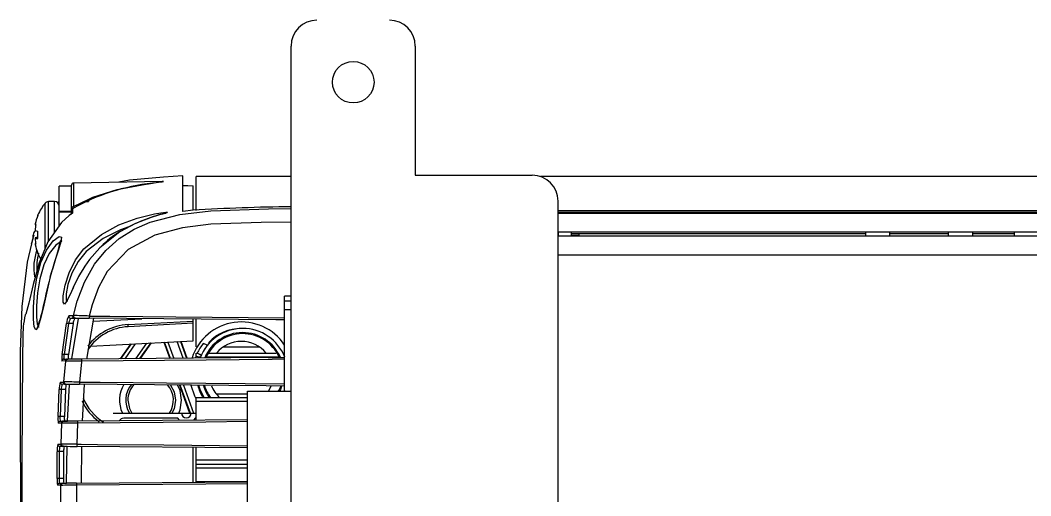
# Model space of a CAD drawing. Header units: inches. Extents: x 5 to 105, y 0 to 80.
# Drawn here: x 4.782 to 9.662, y 40.827 to 43.127 of the extents above; entities that cross this region are included whole.
import ezdxf

# ---------------------------------------------------------------- set-up
doc = ezdxf.new("R2010")
doc.units = ezdxf.units.IN
doc.header["$MEASUREMENT"] = 0

msp = doc.modelspace()

# ---------------------------------------------------------------- linework, layer by layer
for p, q in [((6.09, 38.2017), (6.09, 43.0017)), ((6.69, 43.0017), (6.69, 42.3767)), ((5.5667, 42.3736), (5.4745, 42.3675)), ((5.5667, 42.2012), (5.5667, 42.3736)), ((6.09, 42.3702), (5.6317, 42.3702)), ((5.6317, 42.2065), (5.6317, 42.3702)), ((6.69, 42.3767), (7.2544, 42.3767)), ((80.584, 42.3702), (7.2941, 42.3702)), ((5.03, 42.3242), (4.9702, 42.3242)), ((4.9702, 42.1327), (4.9702, 42.3242)), ((5.03, 42.1864), (5.03, 42.3293)), ((5.4679, 42.3468), (5.0398, 42.3393)), ((5.0398, 42.3393), (5.0398, 42.2251)), ((5.6167, 42.2076), (5.6167, 42.3264)), ((5.0398, 42.2251), (5.1139, 42.2617)), ((4.9023, 42.0219), (4.9023, 42.2412)), ((4.9482, 42.2491), (4.9191, 42.2491)), ((4.9191, 42.0598), (4.9191, 42.2491)), ((4.9482, 42.1011), (4.9482, 42.2491)), ((4.9702, 42.2501), (4.9622, 42.2438)), ((5.0371, 42.2194), (5.0371, 42.2165)), ((5.1121, 42.2548), (5.1121, 42.2538)), ((5.1121, 42.2521), (5.1121, 42.2494)), ((7.3794, 37.4517), (7.3794, 42.2517)), ((4.8675, 42.1826), (4.8675, 42.1849)), ((4.9702, 42.2039), (5.03, 42.2039)), ((5.03, 42.1977), (4.9702, 42.1977)), ((5.6167, 42.2076), (5.5667, 42.2012)), ((7.3794, 42.2065), (80.584, 42.2065)), ((80.584, 42.1965), (7.3794, 42.1965)), ((80.584, 42.1917), (7.3794, 42.1917)), ((8.8634, 42.1954), (8.8634, 42.1917)), ((8.9816, 42.1954), (8.8634, 42.1954)), ((8.9816, 42.1917), (8.9816, 42.1954)), ((9.2634, 42.1954), (9.2634, 42.1917)), ((9.3816, 42.1954), (9.2634, 42.1954)), ((9.3816, 42.1917), (9.3816, 42.1954)), ((4.8537, 42.139), (4.8539, 42.139)), ((4.8544, 42.1413), (4.8541, 42.1413)), ((4.856, 42.112), (4.8483, 42.0994)), ((4.854, 42.1131), (4.8537, 42.1131)), ((4.8537, 42.0728), (4.8675, 42.0731)), ((4.8675, 42.0751), (4.8541, 42.0739)), ((4.8675, 42.0723), (4.8541, 42.0711)), ((4.8675, 42.0711), (4.8675, 42.107)), ((11.1928, 42.1017), (7.3794, 42.1017)), ((7.3794, 42.0948), (7.3817, 42.0948)), ((7.3817, 42.0848), (7.3794, 42.0848)), ((7.3794, 42.0842), (11.1127, 42.0842)), ((7.3817, 42.0842), (7.3817, 42.1017)), ((7.4447, 42.0842), (7.4447, 42.1017)), ((7.4447, 42.0948), (7.4817, 42.0948)), ((7.4817, 42.0848), (7.4447, 42.0848)), ((7.4817, 42.0842), (7.4817, 42.0954)), ((7.4817, 42.0954), (8.8634, 42.0954)), ((8.8634, 42.1017), (8.8634, 42.0842)), ((8.9816, 42.0842), (8.9816, 42.1017)), ((8.9816, 42.0954), (9.2634, 42.0954)), ((9.2634, 42.1017), (9.2634, 42.0842)), ((9.3816, 42.0842), (9.3816, 42.1017)), ((9.3816, 42.0954), (9.5819, 42.0954)), ((9.5819, 42.1017), (9.5819, 42.0842)), ((4.8571, 42.046), (4.8537, 42.0454)), ((4.8537, 42.0443), (4.8573, 42.0449)), ((4.8675, 41.9984), (4.8675, 41.9997)), ((11.1434, 41.9899), (7.3794, 41.9899)), ((6.09, 41.7919), (6.0587, 41.7919)), ((6.0587, 41.332), (6.0587, 41.7919)), ((6.09, 41.7682), (6.0587, 41.7682)), ((6.09, 41.7267), (6.0587, 41.7267)), ((5.045, 41.6842), (5.0259, 41.6845)), ((5.0311, 41.4883), (5.0634, 41.6839)), ((5.0358, 41.6983), (5.0354, 41.6965)), ((5.0634, 41.6839), (5.045, 41.6842)), ((5.0483, 41.6859), (5.0455, 41.6859)), ((5.136, 41.6851), (5.1017, 41.4876)), ((5.1335, 41.6707), (5.3689, 41.683)), ((5.6167, 41.5767), (5.6167, 41.6809)), ((5.6317, 41.5467), (5.6317, 41.6807)), ((4.984, 41.5106), (5.0059, 41.6605)), ((5.0155, 41.6593), (4.9937, 41.5102)), ((5.0372, 41.6593), (5.0149, 41.5102)), ((5.0372, 41.6593), (5.0155, 41.6593)), ((5.3033, 41.6544), (5.6167, 41.6708)), ((5.6167, 41.6608), (5.3036, 41.6444)), ((5.8561, 41.6359), (5.8501, 41.6359)), ((5.1213, 41.5507), (5.6167, 41.5767)), ((5.3147, 41.5608), (5.2645, 41.489)), ((5.2684, 41.4891), (5.3188, 41.561)), ((5.3378, 41.562), (5.2868, 41.4892)), ((5.3404, 41.4897), (5.3931, 41.5649)), ((5.4121, 41.5659), (5.3588, 41.4899)), ((5.3627, 41.4899), (5.4161, 41.5661)), ((5.4755, 41.5693), (5.5039, 41.4911)), ((5.5073, 41.4912), (5.4788, 41.5694)), ((5.4945, 41.5702), (5.5232, 41.4913)), ((5.5695, 41.4917), (5.5401, 41.5726)), ((5.5557, 41.5735), (5.5854, 41.4918)), ((5.5888, 41.4919), (5.559, 41.5736)), ((5.6866, 41.5557), (5.666, 41.5636)), ((5.6922, 41.5684), (5.6978, 41.5684)), ((5.6963, 41.5667), (5.6922, 41.5684)), ((5.7628, 41.5467), (5.9375, 41.5467)), ((4.9927, 41.4876), (5.0096, 41.4879)), ((5.0149, 41.5102), (4.9937, 41.5102)), ((5.0096, 41.4879), (5.0311, 41.4883)), ((5.0096, 41.4868), (5.0121, 41.4868)), ((5.9795, 41.4953), (5.0783, 41.4874)), ((5.651, 41.4937), (5.6311, 41.5012)), ((5.6317, 41.5167), (5.6375, 41.5167)), ((5.6317, 41.501), (5.6317, 41.5167)), ((5.6372, 41.516), (5.6571, 41.5084)), ((5.639, 41.5152), (5.6372, 41.516)), ((5.6517, 41.5092), (5.639, 41.5152)), ((5.6522, 41.4967), (5.643, 41.4967)), ((5.6535, 41.5084), (5.6517, 41.5092)), ((5.6565, 41.5071), (5.6532, 41.5084)), ((5.6532, 41.5084), (5.6535, 41.5084)), ((6.0283, 41.4967), (5.6799, 41.4967)), ((5.6903, 41.5167), (6.0176, 41.5167)), ((5.9795, 41.4953), (6.0587, 41.496)), ((6.0507, 41.5167), (6.0587, 41.5167)), ((4.9998, 41.479), (4.9829, 41.4786)), ((4.9998, 41.479), (4.9997, 41.4779)), ((4.9647, 41.2106), (4.9703, 41.3404)), ((4.9801, 41.3403), (4.9745, 41.2108)), ((5.0011, 41.3404), (4.9801, 41.3403)), ((5.0005, 41.3657), (4.9847, 41.3659)), ((4.9908, 41.3774), (4.9907, 41.3764)), ((5.0011, 41.3404), (4.9954, 41.2108)), ((5.02, 41.3653), (5.0005, 41.3657)), ((5.0031, 41.3666), (5.0007, 41.3666)), ((5.0111, 41.1882), (5.02, 41.3653)), ((5.0905, 41.3658), (5.0813, 41.1878)), ((5.551, 41.3618), (5.6002, 41.2267)), ((5.6036, 41.2267), (5.5544, 41.3617)), ((5.5704, 41.3616), (5.6195, 41.2267)), ((5.9807, 41.332), (5.9939, 41.3569)), ((6.0254, 41.332), (6.0273, 41.336)), ((6.0273, 41.336), (6.0312, 41.336)), ((6.04, 41.3563), (6.03, 41.332)), ((6.0397, 41.3414), (6.0336, 41.332)), ((6.0431, 41.3575), (6.0397, 41.3414)), ((5.6317, 41.1926), (5.6317, 41.3025)), ((5.6317, 41.3025), (5.8794, 41.3025)), ((5.729, 41.3192), (5.8794, 41.3192)), ((5.8794, 39.1213), (5.8794, 41.332)), ((5.8794, 41.332), (6.09, 41.332)), ((5.8794, 41.2825), (5.6317, 41.2825)), ((4.9954, 41.2108), (4.9745, 41.2108)), ((4.9756, 41.1876), (4.9906, 41.1878)), ((4.9906, 41.1878), (5.0111, 41.1882)), ((4.9906, 41.187), (4.993, 41.1871)), ((5.8794, 41.1948), (5.0592, 41.1877)), ((5.2317, 41.2267), (5.6317, 41.2267)), ((5.5432, 41.2017), (5.2817, 41.2017)), ((5.5515, 41.1919), (5.5432, 41.2017)), ((5.6262, 41.2017), (5.6182, 41.1925)), ((5.6317, 41.2017), (5.6262, 41.2017)), ((4.9805, 41.0765), (4.9831, 41.1774)), ((4.9807, 41.1782), (4.9807, 41.1774)), ((5.0587, 41.1782), (5.0562, 41.0761)), ((4.9601, 40.9108), (4.9611, 41.0401)), ((4.9709, 41.0404), (4.9699, 40.9111)), ((4.9918, 41.0404), (4.9709, 41.0404)), ((4.988, 41.0655), (4.9736, 41.0658)), ((4.9782, 41.0765), (4.9782, 41.0758)), ((5.0081, 41.0652), (4.988, 41.0655)), ((4.9904, 41.0663), (4.9881, 41.0663)), ((4.9918, 41.0404), (4.9907, 40.9111)), ((5.0062, 40.8881), (5.0081, 41.0652)), ((5.8794, 41.0585), (5.0566, 41.0657)), ((5.0782, 41.0655), (5.0763, 40.8878)), ((5.6167, 40.8925), (5.6167, 41.0608)), ((5.6317, 40.8926), (5.6317, 41.0607)), ((5.6317, 41.0002), (5.8794, 41.0002)), ((5.6317, 40.9802), (5.8794, 40.9802)), ((5.8794, 40.9602), (5.6317, 40.9602)), ((4.9907, 40.9111), (4.9699, 40.9111)), ((5.0545, 40.8876), (5.8794, 40.8948)), ((5.6317, 40.8958), (5.8794, 40.8958)), ((4.9718, 40.8875), (4.9859, 40.8877)), ((4.976, 40.8778), (4.976, 40.8771)), ((4.978, 40.7763), (4.9783, 40.8771)), ((4.9859, 40.8877), (5.0062, 40.8881)), ((4.986, 40.887), (4.9882, 40.887)), ((5.054, 40.878), (5.0537, 40.7759))]:
    msp.add_line(p, q)
at = {"flags": 128}
for points in [[(5.4745, 42.3675), (5.3106, 42.3524), (5.2581, 42.3431)], [(5.1139, 42.2617), (5.133, 42.2712), (5.2499, 42.3073), (5.3708, 42.3311), (5.4116, 42.3373), (5.4378, 42.341), (5.4611, 42.3443), (5.4683, 42.3455), (5.4718, 42.3462), (5.4724, 42.3465), (5.4717, 42.3467), (5.4713, 42.3468), (5.4685, 42.3468)], [(5.4523, 42.346), (5.4564, 42.3463), (5.4682, 42.3468), (5.4721, 42.3468), (5.4732, 42.3465), (5.4726, 42.3462), (5.4691, 42.3455), (5.4619, 42.3443), (5.4387, 42.3409), (5.4201, 42.3382)], [(5.5667, 42.3273), (5.5917, 42.3268), (5.6167, 42.3264)], [(5.03, 42.2197), (5.0302, 42.2207), (5.0307, 42.2217), (5.0316, 42.2226), (5.0328, 42.2235), (5.0343, 42.2241), (5.036, 42.2246), (5.0379, 42.2249), (5.0398, 42.2251)], [(5.0387, 41.6982), (5.0576, 41.7672), (5.0928, 41.86), (5.1411, 41.9465), (5.1955, 42.0137), (5.2605, 42.0709), (5.3319, 42.1153), (5.409, 42.1494), (5.5534, 42.1878), (5.7021, 42.2054), (5.9811, 42.2147), (6.09, 42.2156)], [(5.0343, 42.1934), (5.0183, 42.1814), (4.9818, 42.1486)], [(4.9922, 41.759), (4.9898, 41.7623), (4.9901, 41.7943), (4.9986, 41.8446), (5.0177, 41.9051), (5.049, 41.9671), (5.0899, 42.0208), (5.1738, 42.0911), (5.2585, 42.1368), (5.3464, 42.1689), (5.4301, 42.1896), (5.4603, 42.1949), (5.4857, 42.1982), (5.4924, 42.1985), (5.4935, 42.1976)], [(5.4935, 42.1976), (5.4894, 42.1958), (5.4751, 42.1915), (5.4144, 42.1731), (5.338, 42.1433), (5.2624, 42.1029), (5.1739, 42.0322)], [(4.9818, 42.1486), (4.9148, 42.0541), (4.8734, 41.9525), (4.8447, 41.8482), (4.8237, 41.7577), (4.8086, 41.7055), (4.8067, 41.7017)], [(5.3059, 42.1268), (5.2661, 42.1134), (5.1822, 42.0717), (5.1008, 42.0083), (5.0612, 41.96), (5.031, 41.9039), (5.0124, 41.8487), (5.0041, 41.8026), (5.0039, 41.7731), (5.0095, 41.766)], [(6.09, 42.1492), (5.9451, 42.1479), (5.7033, 42.1396), (5.5657, 42.1231), (5.4324, 42.0871), (5.3036, 42.0179), (5.2027, 41.9111), (5.1603, 41.8338), (5.1295, 41.751), (5.1144, 41.6962)], [(4.844, 42.0865), (4.8465, 42.0864), (4.8475, 42.0864)], [(4.919, 41.8509), (4.9086, 41.8061), (4.8925, 41.7342), (4.8787, 41.6769), (4.8668, 41.6406), (4.8569, 41.6291), (4.8496, 41.6435), (4.8455, 41.6816), (4.8456, 41.7387), (4.851, 41.8077), (4.8626, 41.8812), (4.8824, 41.9542), (4.9091, 42.0147), (4.941, 42.0595), (4.9705, 42.0814), (4.981, 42.077), (4.9787, 42.0544), (4.9667, 42.0164), (4.9481, 41.9589), (4.9274, 41.8848), (4.919, 41.8509)], [(4.8475, 42.0864), (4.8464, 42.0818), (4.8463, 42.0799)], [(4.8364, 42.0452), (4.8157, 41.9572), (4.7897, 41.7422), (4.7822, 41.5251), (4.7821, 41.3078), (4.7841, 40.669), (4.7843, 40.4589)], [(4.9843, 42.057), (4.9822, 42.0578), (4.9536, 42.0387), (4.9225, 41.9985), (4.8965, 41.9435), (4.877, 41.8766), (4.8655, 41.8088), (4.8602, 41.7448), (4.8601, 41.6919), (4.8642, 41.6564), (4.8715, 41.643), (4.8721, 41.6437)], [(5.1739, 42.0322), (5.166, 42.0259), (5.1172, 41.9698)], [(5.0386, 41.8337), (5.0282, 41.8119), (5.0085, 41.7704), (4.9961, 41.7537), (4.9922, 41.759)], [(5.0383, 41.8339), (5.029, 41.814), (5.0153, 41.7845), (5.0066, 41.7682), (5.0029, 41.7628), (5.0035, 41.7631)], [(5.0358, 41.6983), (5.0371, 41.6983), (5.0387, 41.6982)], [(5.1144, 41.6962), (5.1343, 41.696), (5.2142, 41.6953), (5.5337, 41.6925), (6.0587, 41.6879)], [(6.0587, 41.677), (6.016, 41.6774), (5.1148, 41.6853)], [(6.0587, 41.4867), (5.9988, 41.4862), (5.6793, 41.4834), (5.0779, 41.4781)], [(5.6311, 41.5012), (5.6287, 41.4946), (5.628, 41.4925)], [(4.9932, 41.3773), (5.0023, 41.4778), (5.0023, 41.4779)], [(5.0023, 41.4779), (5.0011, 41.4779), (4.9997, 41.4779)], [(5.0779, 41.4781), (5.0775, 41.4746), (5.0687, 41.3766)], [(4.9749, 41.3766), (4.9763, 41.3766), (4.9813, 41.3765), (4.9907, 41.3764)], [(4.9908, 41.3774), (4.9919, 41.3774), (4.9932, 41.3773)], [(5.0687, 41.3766), (5.0887, 41.3764), (5.1686, 41.3757), (5.4881, 41.3729), (6.0587, 41.3679)], [(6.0587, 41.3573), (5.9704, 41.3581), (5.0692, 41.366)], [(5.507, 41.3624), (5.5247, 41.3303), (5.5319, 41.2892)], [(5.5617, 41.2892), (5.5544, 41.3355), (5.5422, 41.3632)], [(5.6317, 41.2958), (5.6252, 41.3084), (5.6068, 41.3603)], [(5.6702, 41.3025), (5.6533, 41.3361), (5.6452, 41.3603)], [(6.0594, 41.3376), (6.0585, 41.3352), (6.0572, 41.332)], [(5.3015, 41.2892), (5.309, 41.2493), (5.3209, 41.2267)], [(5.5319, 41.2892), (5.5247, 41.248), (5.5144, 41.2267)], [(5.5481, 41.2267), (5.5544, 41.2428), (5.5617, 41.2892)], [(4.9807, 41.1782), (4.9797, 41.1781), (4.9753, 41.1781), (4.9658, 41.1779)], [(4.9831, 41.1774), (4.982, 41.1774), (4.9807, 41.1774)], [(5.8794, 41.1853), (5.6783, 41.1835), (5.0587, 41.1782)], [(4.9638, 41.076), (4.965, 41.076), (4.9696, 41.0759), (4.9782, 41.0758)], [(4.9782, 41.0765), (4.9792, 41.0765), (4.9805, 41.0765)], [(5.0562, 41.0761), (5.0761, 41.0759), (5.156, 41.0752), (5.4756, 41.0725), (5.8794, 41.069)], [(4.976, 40.8778), (4.975, 40.8777), (4.9709, 40.8777), (4.9619, 40.8775)], [(4.9783, 40.8771), (4.9773, 40.8771), (4.976, 40.8771)], [(5.8794, 40.8851), (5.6777, 40.8833), (5.054, 40.878)]]:
    msp.add_lwpolyline(points, dxfattribs=at)
msp.add_circle((6.39, 42.8267), 0.1005)
for centre, radius, start, end in [((6.215, 43.0017), 0.125, 90, 180), ((6.565, 43.0017), 0.125, 0, 90), ((7.2544, 42.2517), 0.125, 0, 90), ((5.04, 42.3293), 0.01, 91, 180), ((5.5262, 41.3404), 1.0034, 96.0653, 119.3296), ((5.0818, 42.0917), 0.2337, 140.2096, 156.4907), ((4.9191, 42.2272), 0.022, 90, 140.2096), ((4.9482, 42.2272), 0.022, 0, 90), ((5.0398, 42.2068), 0.00988, 121.7677, 179.8934), ((20.774, 41.9485), 15.7416, 179.02931, 179.10869), ((4.9979, 42.2406), 0.0446, 325.3376, 339.6888), ((5.105, 43.3941), 1.1447, 269.8843, 270.3586), ((6.2365, 31.7343), 10.4916, 90.80007, 93.38648), ((5.0827, 42.0923), 0.2337, 157.0096, 167.9056), ((5.0837, 42.0911), 0.2347, 157.0509, 167.916), ((5.036, 42.1895), 0.00422, 113.6453, 139.8274), ((5.6641, 41.4357), 0.7788, 104.771, 121.0847), ((5.3518, 42.6038), 0.4303, 285.3225, 288.5918), ((5.034, 42.1085), 0.1828, 169.6809, 170.3973), ((5.0431, 42.1066), 0.1919, 169.925, 170.6239), ((5.0891, 42.0931), 0.2362, 168.7524, 175.1279), ((4.8652, 42.1626), 0.0272, 245.1928, 253.4912), ((5.0901, 42.0903), 0.2372, 168.7725, 175.1303), ((4.5609, 42.1418), 0.292, 340.6663, 349.0527), ((4.0688, 42.2855), 0.8043, 342.6154, 345.2451), ((4.8946, 42.076), 0.0519, 152.9993, 176.8488), ((4.8628, 42.0795), 0.02, 159.7123, 201.3633), ((4.9009, 42.0745), 0.0581, 154.6943, 168.091), ((4.8895, 42.128), 0.0387, 202.5905, 204.0697), ((4.8981, 42.1266), 0.0472, 200.0227, 201.3814), ((4.8984, 42.0566), 0.0475, 158.6235, 159.9725), ((4.8895, 42.0553), 0.0387, 155.9303, 157.4095), ((5.0891, 42.0903), 0.2362, 184.8721, 191.2476), ((4.9012, 42.3359), 0.2313, 258.2579, 261.6233), ((4.9012, 41.8474), 0.2313, 98.3767, 101.7421), ((4.8614, 42.2916), 0.2206, 268.1204, 271.5957), ((5.4925, 41.7193), 0.4474, 121.0214, 135.5354), ((4.8652, 42.0207), 0.0272, 106.5088, 114.8072), ((5.034, 42.0748), 0.1828, 189.6027, 190.3191), ((4.8561, 42.0664), 0.0223, 263.8465, 273.3431), ((5.0827, 42.091), 0.2337, 192.0944, 202.9904), ((-0.6208, 43.5806), 5.8014, 343.001, 344.83675), ((5.1025, 41.9288), 0.255, 160.06, 189.843), ((5.1499, 41.926), 0.2884, 165.2415, 183.0273), ((5.0818, 42.0917), 0.2337, 203.5093, 210.2791), ((5.6652, 41.5624), 0.6829, 143.3781, 156.5884), ((-18.0719, 47.0559), 23.5727, 346.88689, 347.26882), ((5.2476, 41.5966), 0.4533, 166.5935, 181.2072), ((4.1923, 41.8837), 0.7158, 340.1881, 345.774), ((5.1099, 41.6503), 0.1045, 153.6155, 174.3934), ((5.0804, 41.6475), 0.0659, 145.8114, 169.6752), ((5.0261, 41.6945), 0.00999, 167.1488, 268.8858), ((4.8403, 24.5118), 17.1858, 89.3496, 89.41323), ((5.0452, 41.6943), 0.0101, 166.8837, 269.0988), ((5.0456, 41.696), 0.0101, 166.7557, 269.6443), ((5.1267, 41.6471), 0.0903, 155.7727, 172.2432), ((5.0484, 41.6959), 0.00999, 166.2459, 269.4246), ((5.002, 38.949), 2.7495, 87.6576, 89.2354), ((5.4896, 86.2487), 44.565, 269.43257, 269.51809), ((5.1674, 41.6928), 0.0531, 176.3806, 188.1946), ((5.0054, 41.6173), 0.0432, 76.3833, 89.2469), ((5.3169, 41.3948), 0.26, 93, 143.337), ((5.3167, 41.3948), 0.25, 93, 146.1438), ((5.1608, 41.6444), 0.1429, 359.9977, 4.0061), ((5.8501, 41.4175), 0.2499, 33.4308, 162.3701), ((5.8561, 41.4174), 0.2185, 89.9743, 159.6965), ((5.8501, 41.4175), 0.2185, 90.0013, 136.2865), ((5.856, 41.4174), 0.2185, 21.3969, 89.9689), ((139.6352, 40.306), 134.8468, 179.45571, 180.61184), ((5.8562, 41.4178), 0.1982, 23.1752, 157.5645), ((5.8564, 41.4174), 0.1935, 24.3815, 156.9543), ((5.8539, 41.4174), 0.2381, 142.1371, 155.5567), ((5.8557, 41.4174), 0.2185, 140.7236, 155.3826), ((4.8628, 42.2957), 1.1073, 318.0672, 318.9426), ((5.8501, 41.4175), 0.156, 39.4989, 140.5011), ((5.1091, 41.4905), 0.1268, 170.8768, 185.4014), ((4.9929, 41.4776), 0.00998, 91.0617, 174.2495), ((4.9865, 41.4643), 0.0465, 81.1244, 93.1666), ((5.047, 41.4964), 0.055, 165.5387, 189.2482), ((5.0096, 41.4768), 0.00998, 90.4224, 173.8126), ((5.0097, 41.4779), 0.00997, 90.8925, 173.823), ((5.0122, 41.4768), 0.00999, 90.5391, 173.7029), ((5.3957, 3.2501), 38.2386, 90.47564, 90.57478), ((5.0738, 41.497), 0.0604, 167.3629, 188.5655), ((5.1219, 41.4807), 0.0441, 171.2578, 183.3681), ((5.9523, 41.3774), 0.323, 156.0618, 158.9001), ((5.0457, 39.4922), 1.9862, 89.0711, 91.2508), ((5.0925, 41.3432), 0.1222, 164.1365, 181.3352), ((4.975, 41.2884), 0.0521, 84.3846, 95.1525), ((4.9849, 41.3759), 0.00999, 175.9564, 268.9327), ((5.053, 41.3404), 0.0729, 159.5005, 180.0609), ((5.0008, 41.3767), 0.01, 175.9177, 269.5642), ((5.0007, 41.3757), 0.01, 175.9503, 269.0476), ((4.9945, 37.6701), 3.7072, 88.8528, 90.0195), ((5.0032, 41.3766), 0.00999, 175.5592, 269.4549), ((5.1086, 41.3396), 0.1075, 165.9954, 179.5827), ((5.4287, 84.1772), 42.8127, 269.43039, 269.51879), ((5.1202, 41.3734), 0.0515, 176.4234, 188.2731), ((5.4117, 41.2892), 0.15, 149.3549, 204.6243), ((5.4117, 41.2892), 0.1202, 140.7139, 211.3365), ((5.4117, 41.2892), 0.1102, 136.711, 180), ((5.4117, 41.2892), 0.1102, 325.4538, 42.4047), ((5.8502, 41.4174), 0.2185, 195.1689, 211.7308), ((5.7967, 41.3872), 0.1321, 191.5619, 219.8922), ((5.8564, 41.4174), 0.1935, 197.1456, 216.4326), ((5.8502, 41.4174), 0.156, 201.8757, 227.445), ((5.3169, 41.3948), 0.26, 204.6738, 233.9089), ((5.3167, 41.3948), 0.25, 202.4839, 237.8037), ((5.1155, 41.1992), 0.1512, 175.6772, 188.1245), ((4.9705, 41.1527), 0.0582, 86.0171, 95.6739), ((4.9758, 41.1776), 0.00999, 91.0497, 178.3133), ((5.0402, 41.2022), 0.0662, 172.5888, 192.7896), ((4.9907, 41.1778), 0.00998, 90.9116, 178.1406), ((4.9907, 41.177), 0.00999, 90.4225, 178.1326), ((4.9931, 41.1771), 0.00999, 90.5273, 178.0724), ((5.372, 3.046), 38.1429, 90.46991, 90.56934), ((5.068, 41.2017), 0.0731, 172.8423, 190.8374), ((5.104, 41.1808), 0.0453, 171.3359, 183.3937), ((5.2806, 41.1787), 0.023, 87.2769, 152.2297), ((5.5847, 41.2267), 0.0235, 180, 0), ((5.047, 38.5326), 2.6456, 89.7467, 91.3851), ((5.0924, 41.0483), 0.1315, 167.8479, 183.5759), ((4.9679, 40.9709), 0.0696, 87.4649, 95.551), ((4.9738, 41.0758), 0.00999, 178.8887, 268.9487), ((5.049, 41.045), 0.0782, 164.5494, 183.3739), ((4.9882, 41.0763), 0.01, 178.9883, 269.5616), ((4.9882, 41.0756), 0.01, 179.0114, 269.0377), ((4.9905, 41.0762), 0.00999, 178.7391, 269.4737), ((4.9914, 35.7954), 5.2811, 89.2972, 90.1181), ((5.4117, 83.8785), 42.8143, 269.43623, 269.52481), ((5.1095, 41.0442), 0.1178, 169.6146, 181.8729), ((5.1066, 41.073), 0.0505, 176.471, 188.3294), ((5.1244, 40.9033), 0.1645, 177.3726, 189.015), ((4.9673, 40.829), 0.0822, 88.2049, 95.0502), ((5.0421, 40.9049), 0.0724, 175.0772, 193.9172), ((5.0716, 40.9039), 0.0812, 174.9025, 191.431), ((4.9719, 40.8775), 0.00999, 91.0468, 179.7699), ((4.986, 40.8777), 0.00999, 90.9181, 179.6991), ((4.986, 40.877), 0.01, 90.4324, 179.6793), ((4.9883, 40.877), 0.00999, 90.5261, 179.6789), ((5.0594, 37.0404), 3.8376, 90.0809, 91.2114), ((5.366, 2.8797), 38.0092, 90.46956, 90.56943), ((5.1002, 40.8807), 0.0463, 171.401, 183.4307)]:
    msp.add_arc(centre, radius, start, end)

doc.saveas('drawing.dxf')
